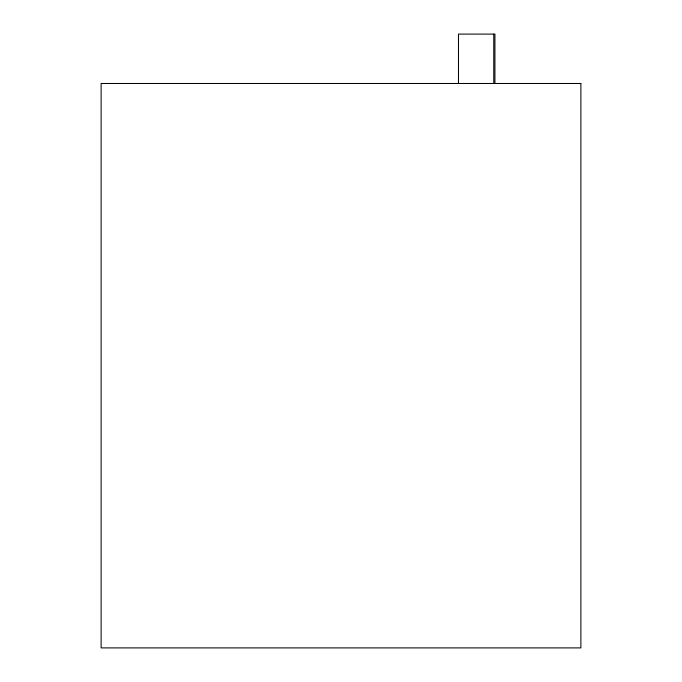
<?xml version="1.0" encoding="UTF-8"?>
<svg xmlns="http://www.w3.org/2000/svg" width="682" height="682" viewBox="0 0 682 682"><rect width="100%" height="100%" fill="white"/><g stroke="black" fill="none" stroke-linecap="round" stroke-linejoin="round"><path stroke-width="1.02" d="M494.927 83.485L494.927 34.1L458.483 34.1L458.483 83.485M493.759 34.1L493.759 83.485M580.876 83.485L101.124 83.485L101.124 647.9L580.876 647.9L580.876 83.485"/></g></svg>
